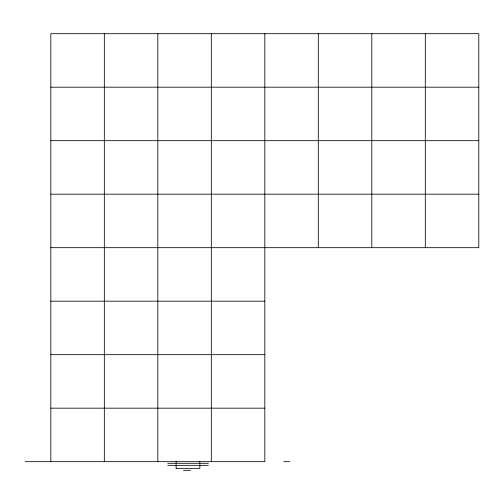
<?xml version="1.0" encoding="UTF-8"?>
<svg xmlns="http://www.w3.org/2000/svg" width="504" height="504" viewBox="0 0 504 504"><rect width="100%" height="100%" fill="white"/><g stroke="black" fill="none" stroke-linecap="round" stroke-linejoin="round"><path stroke-width="0.76" d="M50.828 87.192L478.8 87.192M50.828 140.685L478.8 140.685M50.828 194.185L478.8 194.185M50.828 247.678L478.8 247.678L478.8 33.692L50.828 33.692L50.828 461.664M50.828 301.178L264.814 301.178M50.828 354.671L264.814 354.671M50.828 408.171L264.814 408.171M25.2 461.664L264.814 461.664L264.814 33.692M283.802 461.664L289.731 461.664M167.738 463.308L208.36 463.308M167.738 465.337L208.36 465.337M176.129 468.355L199.836 468.355L199.842 464.638M183.456 470.308L190.588 470.308M425.307 33.692L425.307 247.678M371.807 33.692L371.807 247.678M318.314 33.692L318.314 247.678M211.321 33.692L211.321 461.664M199.842 461.664L199.842 463.195M176.123 461.664L176.123 463.151M176.123 464.638L176.123 468.355M157.821 33.692L157.821 461.664M104.328 33.692L104.328 461.664"/></g></svg>
